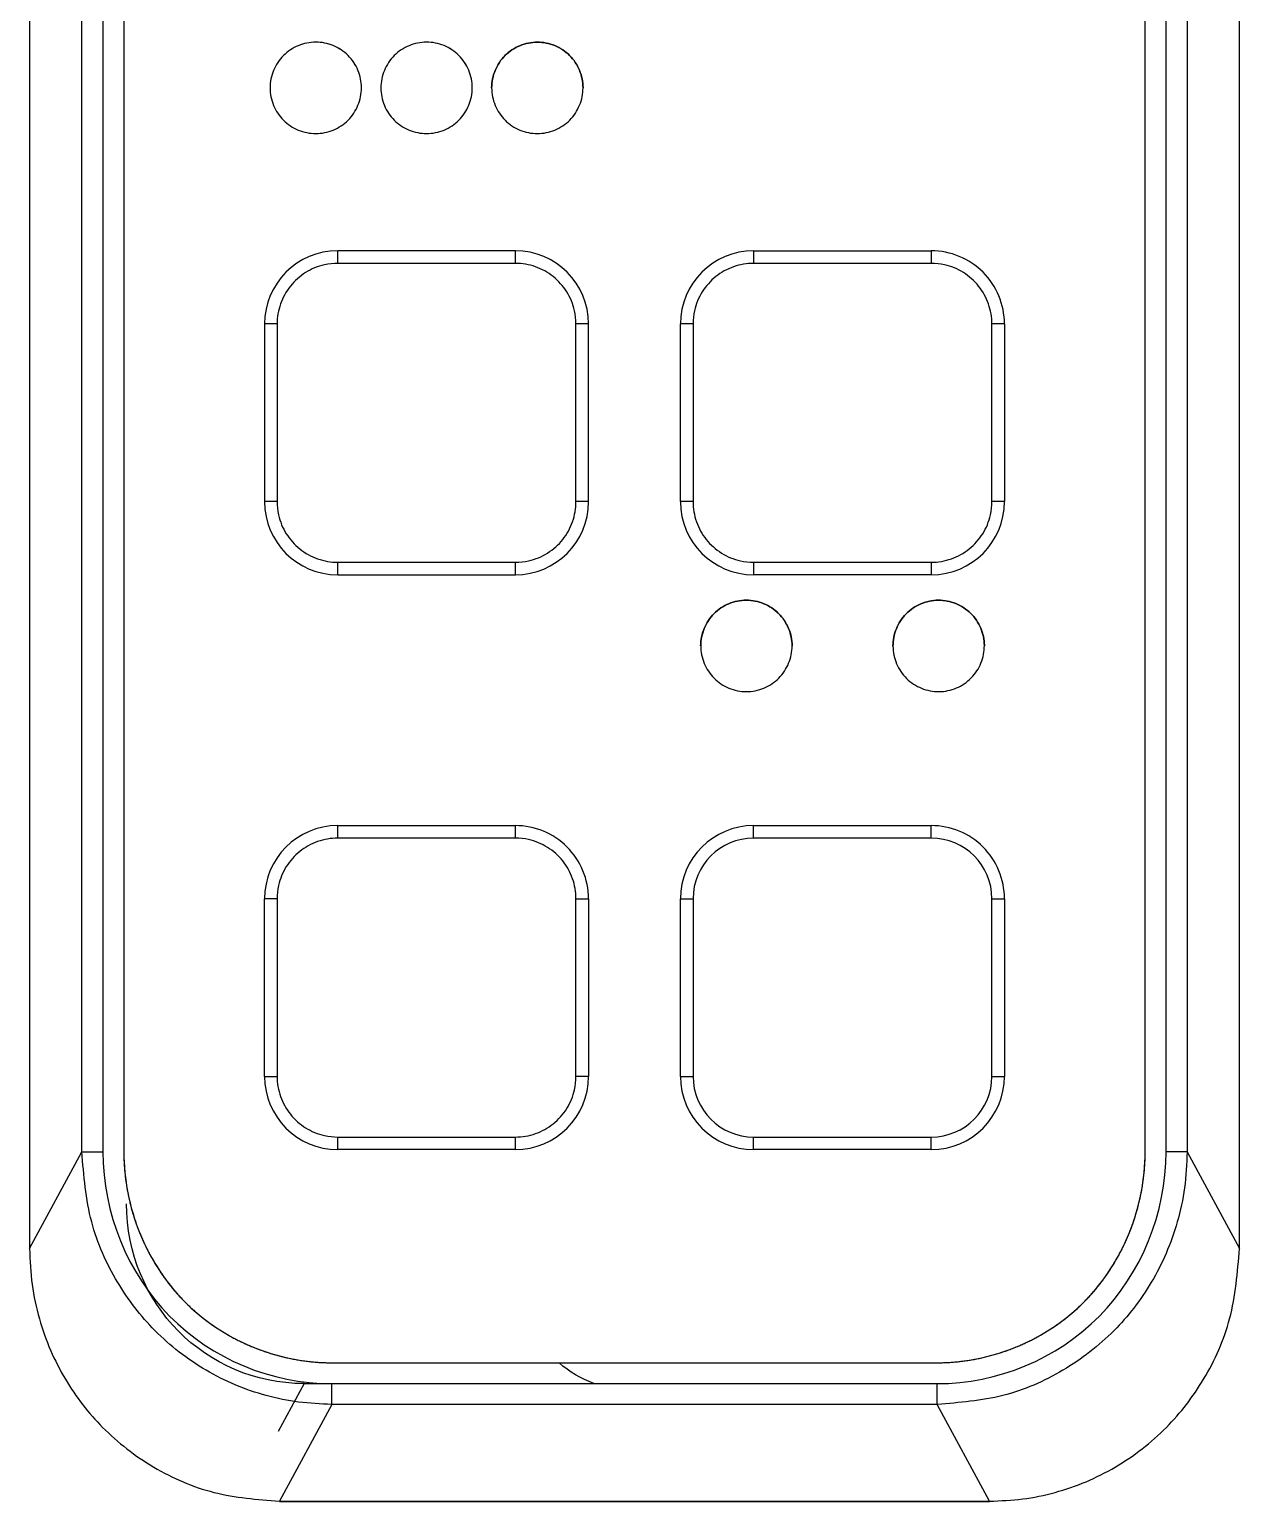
# Model space of a CAD drawing. Header units: millimetres. Extents: x 28 to 2425, y 8 to 1657.
# Drawn here: x 997.4 to 1055.3, y 1046.5 to 1117 of the extents above; entities that cross this region are included whole.
import ezdxf

# ---------------------------------------------------------------- set-up
doc = ezdxf.new("R2010")
doc.units = ezdxf.units.MM
doc.layers.add('1LINE', color=7, linetype='CONTINUOUS')

msp = doc.modelspace()

# ---------------------------------------------------------------- linework, layer by layer
at = {"layer": '1LINE', "linetype": 'Continuous'}
for p, q in [((997.426, 1248.493), (997.426, 1058.62)), ((997.432, 1248.493), (997.432, 1058.62)), ((999.936, 1063.251), (999.936, 1238.788)), ((1000.94, 1238.788), (1000.94, 1063.251)), ((1051.808, 1063.251), (1051.807, 1238.788)), ((1052.812, 1238.788), (1052.812, 1063.251)), ((1001.94, 1226.659), (1001.94, 1063.251)), ((1001.94, 1226.659), (1001.94, 1063.251)), ((1050.808, 1063.251), (1050.807, 1226.659)), ((1050.808, 1063.251), (1050.807, 1226.659)), ((1055.316, 1058.62), (1055.316, 1201.83)), ((1055.322, 1058.62), (1055.321, 1201.83)), ((1012.174, 1105.759), (1012.174, 1106.359)), ((1020.674, 1106.359), (1012.174, 1106.359)), ((1020.674, 1105.759), (1020.674, 1106.359)), ((1032.074, 1106.359), (1032.074, 1105.759)), ((1032.074, 1106.359), (1040.574, 1106.359)), ((1040.574, 1106.359), (1040.574, 1105.759)), ((1020.674, 1105.759), (1012.174, 1105.759)), ((1040.574, 1105.759), (1032.074, 1105.759)), ((1008.674, 1102.859), (1008.674, 1094.359)), ((1009.274, 1102.859), (1008.674, 1102.859)), ((1009.274, 1102.859), (1009.274, 1094.359)), ((1023.574, 1094.359), (1023.574, 1102.859)), ((1024.174, 1102.859), (1023.574, 1102.859)), ((1024.174, 1094.359), (1024.174, 1102.859)), ((1028.574, 1094.359), (1028.574, 1102.859)), ((1029.174, 1102.859), (1028.574, 1102.859)), ((1029.174, 1102.859), (1029.174, 1094.359)), ((1043.474, 1094.359), (1043.474, 1102.859)), ((1044.074, 1102.859), (1043.474, 1102.859)), ((1044.074, 1102.859), (1044.074, 1094.359)), ((1009.274, 1094.359), (1008.674, 1094.359)), ((1024.174, 1094.359), (1023.574, 1094.359)), ((1029.174, 1094.359), (1028.574, 1094.359)), ((1044.074, 1094.359), (1043.474, 1094.359)), ((1012.174, 1090.859), (1012.174, 1091.459)), ((1012.174, 1091.459), (1020.674, 1091.459)), ((1020.674, 1090.859), (1020.674, 1091.459)), ((1032.074, 1091.459), (1032.074, 1090.859)), ((1032.074, 1091.459), (1040.574, 1091.459)), ((1040.574, 1091.459), (1040.574, 1090.859)), ((1012.174, 1090.859), (1020.674, 1090.859)), ((1040.574, 1090.859), (1032.074, 1090.859)), ((1012.174, 1078.259), (1012.174, 1078.859)), ((1012.174, 1078.859), (1020.674, 1078.859)), ((1020.674, 1078.259), (1020.674, 1078.859)), ((1032.074, 1078.259), (1032.074, 1078.859)), ((1032.074, 1078.859), (1040.574, 1078.859)), ((1040.574, 1078.259), (1040.574, 1078.859)), ((1020.674, 1078.259), (1012.174, 1078.259)), ((1040.574, 1078.259), (1032.074, 1078.259)), ((1008.674, 1066.859), (1008.674, 1075.359)), ((1009.274, 1075.359), (1008.674, 1075.359)), ((1009.274, 1075.359), (1009.274, 1066.859)), ((1023.574, 1075.359), (1024.174, 1075.359)), ((1023.574, 1066.859), (1023.574, 1075.359)), ((1024.174, 1075.359), (1024.174, 1066.859)), ((1028.574, 1075.359), (1029.174, 1075.359)), ((1028.574, 1066.859), (1028.574, 1075.359)), ((1029.174, 1075.359), (1029.174, 1066.859)), ((1043.474, 1066.859), (1043.474, 1075.359)), ((1043.474, 1075.359), (1044.074, 1075.359)), ((1044.074, 1075.359), (1044.074, 1066.859)), ((1008.674, 1066.859), (1009.274, 1066.859)), ((1024.174, 1066.859), (1023.574, 1066.859)), ((1028.574, 1066.859), (1029.174, 1066.859)), ((1043.474, 1066.859), (1044.074, 1066.859)), ((1012.174, 1063.359), (1012.174, 1063.959)), ((1012.174, 1063.959), (1020.674, 1063.959)), ((1020.674, 1063.359), (1020.674, 1063.959)), ((1032.074, 1063.959), (1040.574, 1063.959)), ((1032.074, 1063.359), (1032.074, 1063.959)), ((1040.574, 1063.359), (1040.574, 1063.959)), ((997.432, 1058.62), (999.936, 1063.251)), ((999.936, 1063.251), (1000.94, 1063.251)), ((1020.674, 1063.359), (1012.174, 1063.359)), ((1040.574, 1063.359), (1032.074, 1063.359)), ((1052.812, 1063.251), (1051.808, 1063.251)), ((1052.812, 1063.251), (1055.316, 1058.62)), ((997.426, 1058.62), (997.432, 1058.62)), ((1055.316, 1058.62), (1055.322, 1058.62)), ((1011.889, 1053.159), (1040.859, 1053.159)), ((1011.889, 1053.159), (1040.859, 1053.159)), ((1010.569, 1052.163), (1009.333, 1049.877)), ((1011.889, 1051.167), (1011.889, 1052.159)), ((1011.889, 1052.159), (1040.859, 1052.159)), ((1040.859, 1051.167), (1040.859, 1052.159)), ((1011.889, 1051.167), (1009.385, 1046.536)), ((1040.859, 1051.167), (1011.889, 1051.167)), ((1043.363, 1046.536), (1040.859, 1051.167)), ((1009.385, 1046.518), (1009.385, 1046.536)), ((1009.385, 1046.536), (1043.363, 1046.536)), ((1009.385, 1046.518), (1043.363, 1046.518)), ((1043.363, 1046.518), (1043.363, 1046.536))]:
    msp.add_line(p, q, dxfattribs=at)
for centre, radius, start, end in [((1012.174, 1102.859), 3.5, 89.99964, 179.99964), ((1020.674, 1102.859), 3.5, 359.99964, 89.99964), ((1032.074, 1102.859), 3.5, 89.99964, 179.99964), ((1040.574, 1102.859), 3.5, 359.99964, 89.9999), ((1012.174, 1094.359), 3.5, 179.99964, 269.99964), ((1020.674, 1094.359), 3.5, 269.99964, 359.99964), ((1032.074, 1094.359), 3.5, 179.99964, 269.99964), ((1040.574, 1094.359), 3.5, 269.99964, 359.99964), ((1012.174, 1075.359), 3.5, 89.99964, 179.99964), ((1020.674, 1075.359), 3.5, 359.99964, 89.9999), ((1032.074, 1075.359), 3.5, 89.99964, 179.99964), ((1040.574, 1075.359), 3.5, 359.99964, 89.9999), ((1032.074, 1075.359), 2.9, 89.99964, 179.99964), ((1040.574, 1075.359), 2.9, 359.99964, 89.99964), ((1012.174, 1066.859), 3.5, 179.99964, 269.99964), ((1020.674, 1066.859), 3.5, 269.99964, 359.99964), ((1032.074, 1066.859), 3.5, 179.99964, 269.99964), ((1032.074, 1066.859), 2.9, 179.99964, 269.99964), ((1040.574, 1066.859), 3.5, 269.99964, 359.99964), ((1040.574, 1066.859), 2.9, 269.99964, 359.99964)]:
    msp.add_arc(centre, radius, start, end, dxfattribs=at)
at = {"layer": '1LINE', "linetype": 'Continuous', "extrusion": (0, 0, -1)}
for centre, major_axis, ratio, start_param, end_param in [((1010.742, 1060.944), (4.199, 7.765), 0.976444, 2.655814, 4.206665), ((1026.373, 1057.309), (0, 5.5), 1, 3.502156, 3.857308)]:
    msp.add_ellipse(centre, major_axis=major_axis, ratio=ratio, start_param=start_param, end_param=end_param, dxfattribs=at)
at = {"layer": '1LINE', "linetype": 'Continuous'}
for points, degree, knots in [([(1011.126, 1111.97), (1010.983, 1111.97), (1010.697, 1111.999), (1010.285, 1112.125), (1009.904, 1112.328), (1009.57, 1112.599), (1009.298, 1112.934), (1009.095, 1113.314), (1008.969, 1113.726), (1008.925, 1114.155), (1008.968, 1114.584), (1009.095, 1114.997), (1009.296, 1115.377), (1009.568, 1115.712), (1009.903, 1115.984), (1010.283, 1116.187), (1010.696, 1116.313), (1011.124, 1116.358), (1011.553, 1116.314), (1011.965, 1116.188), (1012.346, 1115.986), (1012.681, 1115.715), (1012.953, 1115.381), (1013.156, 1115), (1013.283, 1114.588), (1013.327, 1114.159), (1013.284, 1113.73), (1013.158, 1113.318), (1012.956, 1112.936), (1012.684, 1112.602), (1012.35, 1112.329), (1011.97, 1112.127), (1011.557, 1111.999), (1011.27, 1111.97), (1011.126, 1111.97)], 3, [0, 0, 0, 0, 0.031222, 0.062532, 0.093691, 0.125016, 0.156147, 0.187448, 0.218728, 0.249874, 0.281187, 0.312363, 0.343679, 0.374866, 0.406124, 0.437429, 0.468602, 0.499932, 0.53106, 0.56237, 0.593642, 0.624802, 0.65611, 0.687288, 0.718611, 0.749784, 0.781059, 0.81236, 0.84354, 0.874874, 0.906, 0.937318, 0.96858, 1, 1, 1, 1]), ([(1013.313, 1114.159), (1013.312, 1114.303), (1013.298, 1114.445), (1013.241, 1114.724), (1013.198, 1114.863), (1013.088, 1115.127), (1013.021, 1115.253), (1012.863, 1115.492), (1012.771, 1115.604), (1012.469, 1115.906), (1012.224, 1116.067), (1011.829, 1116.23), (1011.69, 1116.272), (1011.409, 1116.329), (1011.268, 1116.343), (1010.982, 1116.343), (1010.838, 1116.328), (1010.558, 1116.271), (1010.422, 1116.229), (1010.157, 1116.119), (1010.029, 1116.051), (1009.792, 1115.894), (1009.68, 1115.803), (1009.477, 1115.599), (1009.387, 1115.489), (1009.23, 1115.251), (1009.162, 1115.123), (1009.052, 1114.858), (1009.011, 1114.722), (1008.954, 1114.442), (1008.939, 1114.297), (1008.939, 1114.155)], 3, [0, 0, 0, 0, 0.0625, 0.0625, 0.125, 0.125, 0.1875, 0.1875, 0.25, 0.25, 0.375, 0.375, 0.4375, 0.4375, 0.5, 0.5, 0.5625, 0.5625, 0.625, 0.625, 0.6875, 0.6875, 0.75, 0.75, 0.8125, 0.8125, 0.875, 0.875, 0.9375, 0.9375, 1, 1, 1, 1]), ([(1018.613, 1114.159), (1018.612, 1114.303), (1018.598, 1114.445), (1018.541, 1114.724), (1018.498, 1114.863), (1018.388, 1115.127), (1018.321, 1115.253), (1018.163, 1115.492), (1018.071, 1115.604), (1017.769, 1115.906), (1017.524, 1116.067), (1017.129, 1116.23), (1016.99, 1116.272), (1016.709, 1116.329), (1016.568, 1116.343), (1016.282, 1116.343), (1016.138, 1116.328), (1015.858, 1116.271), (1015.722, 1116.229), (1015.457, 1116.119), (1015.329, 1116.051), (1015.092, 1115.894), (1014.98, 1115.803), (1014.777, 1115.599), (1014.687, 1115.489), (1014.53, 1115.251), (1014.462, 1115.123), (1014.352, 1114.858), (1014.311, 1114.722), (1014.254, 1114.442), (1014.239, 1114.297), (1014.239, 1114.155)], 3, [0, 0, 0, 0, 0.0625, 0.0625, 0.125, 0.125, 0.1875, 0.1875, 0.25, 0.25, 0.375, 0.375, 0.4375, 0.4375, 0.5, 0.5, 0.5625, 0.5625, 0.625, 0.625, 0.6875, 0.6875, 0.75, 0.75, 0.8125, 0.8125, 0.875, 0.875, 0.9375, 0.9375, 1, 1, 1, 1]), ([(1016.426, 1111.97), (1016.283, 1111.97), (1015.997, 1111.999), (1015.585, 1112.125), (1015.204, 1112.328), (1014.87, 1112.599), (1014.598, 1112.934), (1014.395, 1113.314), (1014.269, 1113.726), (1014.225, 1114.155), (1014.268, 1114.584), (1014.395, 1114.997), (1014.596, 1115.377), (1014.868, 1115.712), (1015.203, 1115.984), (1015.583, 1116.187), (1015.996, 1116.313), (1016.424, 1116.358), (1016.853, 1116.314), (1017.265, 1116.188), (1017.646, 1115.986), (1017.981, 1115.715), (1018.253, 1115.381), (1018.456, 1115), (1018.583, 1114.588), (1018.627, 1114.159), (1018.584, 1113.73), (1018.458, 1113.318), (1018.256, 1112.936), (1017.984, 1112.602), (1017.65, 1112.329), (1017.27, 1112.127), (1016.857, 1111.999), (1016.57, 1111.97), (1016.426, 1111.97)], 3, [0, 0, 0, 0, 0.031222, 0.062532, 0.093691, 0.125016, 0.156147, 0.187448, 0.218728, 0.249874, 0.281187, 0.312363, 0.343679, 0.374866, 0.406124, 0.437429, 0.468602, 0.499932, 0.53106, 0.56237, 0.593642, 0.624802, 0.65611, 0.687288, 0.718611, 0.749784, 0.781059, 0.81236, 0.84354, 0.874874, 0.906, 0.937318, 0.96858, 1, 1, 1, 1]), ([(1019.539, 1114.155), (1019.539, 1114.297), (1019.554, 1114.442), (1019.611, 1114.722), (1019.652, 1114.858), (1019.762, 1115.123), (1019.83, 1115.251), (1019.987, 1115.489), (1020.077, 1115.599), (1020.28, 1115.803), (1020.392, 1115.894), (1020.629, 1116.051), (1020.757, 1116.119), (1021.022, 1116.229), (1021.158, 1116.271), (1021.438, 1116.328), (1021.582, 1116.343), (1021.868, 1116.343), (1022.009, 1116.329), (1022.29, 1116.272), (1022.429, 1116.23), (1022.824, 1116.067), (1023.069, 1115.906), (1023.371, 1115.604), (1023.463, 1115.492), (1023.621, 1115.253), (1023.688, 1115.127), (1023.798, 1114.863), (1023.841, 1114.724), (1023.898, 1114.445), (1023.912, 1114.303), (1023.913, 1114.159)], 3, [0, 0, 0, 0, 0.0625, 0.0625, 0.125, 0.125, 0.1875, 0.1875, 0.25, 0.25, 0.3125, 0.3125, 0.375, 0.375, 0.4375, 0.4375, 0.5, 0.5, 0.5625, 0.5625, 0.625, 0.625, 0.75, 0.75, 0.8125, 0.8125, 0.875, 0.875, 0.9375, 0.9375, 1, 1, 1, 1]), ([(1021.726, 1111.97), (1021.583, 1111.97), (1021.297, 1111.999), (1020.885, 1112.125), (1020.504, 1112.328), (1020.17, 1112.599), (1019.898, 1112.934), (1019.695, 1113.314), (1019.569, 1113.726), (1019.525, 1114.155), (1019.568, 1114.584), (1019.695, 1114.997), (1019.896, 1115.377), (1020.168, 1115.712), (1020.503, 1115.984), (1020.883, 1116.187), (1021.296, 1116.313), (1021.724, 1116.358), (1022.153, 1116.314), (1022.565, 1116.188), (1022.946, 1115.986), (1023.281, 1115.715), (1023.553, 1115.381), (1023.756, 1115), (1023.883, 1114.588), (1023.927, 1114.159), (1023.884, 1113.73), (1023.758, 1113.318), (1023.556, 1112.936), (1023.284, 1112.602), (1022.95, 1112.329), (1022.57, 1112.127), (1022.157, 1111.999), (1021.87, 1111.97), (1021.726, 1111.97)], 3, [0, 0, 0, 0, 0.031222, 0.062532, 0.093691, 0.125016, 0.156147, 0.187448, 0.218728, 0.249874, 0.281187, 0.312363, 0.343679, 0.374866, 0.406124, 0.437429, 0.468602, 0.499932, 0.53106, 0.56237, 0.593642, 0.624802, 0.65611, 0.687288, 0.718611, 0.749784, 0.781059, 0.81236, 0.84354, 0.874874, 0.906, 0.937318, 0.96858, 1, 1, 1, 1]), ([(1012.174, 1105.759), (1011.961, 1105.759), (1011.746, 1105.735), (1011.221, 1105.617), (1010.912, 1105.49), (1010.362, 1105.146), (1010.113, 1104.924), (1009.707, 1104.417), (1009.545, 1104.125), (1009.33, 1103.513), (1009.274, 1103.184), (1009.274, 1102.859)], 3, [0, 0, 0, 0, 0.140238, 0.140238, 0.355178, 0.355178, 0.570119, 0.570119, 0.785059, 0.785059, 1, 1, 1, 1]), ([(1023.574, 1102.859), (1023.574, 1103.072), (1023.55, 1103.287), (1023.432, 1103.812), (1023.305, 1104.121), (1022.961, 1104.671), (1022.739, 1104.921), (1022.232, 1105.326), (1021.94, 1105.488), (1021.328, 1105.703), (1020.999, 1105.759), (1020.674, 1105.759)], 3, [0, 0, 0, 0, 0.140238, 0.140238, 0.355178, 0.355178, 0.570119, 0.570119, 0.785059, 0.785059, 1, 1, 1, 1]), ([(1032.074, 1105.759), (1031.75, 1105.759), (1031.421, 1105.703), (1030.808, 1105.488), (1030.516, 1105.326), (1030.009, 1104.921), (1029.787, 1104.672), (1029.443, 1104.121), (1029.316, 1103.812), (1029.198, 1103.287), (1029.174, 1103.073), (1029.174, 1102.859)], 3, [0, 0, 0, 0, 0.214941, 0.214941, 0.429881, 0.429881, 0.644822, 0.644822, 0.859762, 0.859762, 1, 1, 1, 1]), ([(1043.474, 1102.859), (1043.474, 1103.184), (1043.418, 1103.513), (1043.203, 1104.125), (1043.042, 1104.417), (1042.636, 1104.924), (1042.387, 1105.146), (1041.836, 1105.49), (1041.528, 1105.617), (1041.003, 1105.735), (1040.788, 1105.759), (1040.574, 1105.759)], 3, [0, 0, 0, 0, 0.214941, 0.214941, 0.429881, 0.429881, 0.644822, 0.644822, 0.859762, 0.859762, 1, 1, 1, 1]), ([(1009.274, 1094.359), (1009.274, 1094.145), (1009.298, 1093.931), (1009.416, 1093.406), (1009.543, 1093.097), (1009.887, 1092.547), (1010.109, 1092.297), (1010.616, 1091.892), (1010.908, 1091.73), (1011.521, 1091.515), (1011.85, 1091.459), (1012.174, 1091.459)], 3, [0, 0, 0, 0, 0.140238, 0.140238, 0.355178, 0.355178, 0.570119, 0.570119, 0.785059, 0.785059, 1, 1, 1, 1]), ([(1020.674, 1091.459), (1020.888, 1091.459), (1021.103, 1091.483), (1021.627, 1091.601), (1021.936, 1091.728), (1022.487, 1092.072), (1022.736, 1092.294), (1023.141, 1092.801), (1023.303, 1093.093), (1023.518, 1093.705), (1023.574, 1094.034), (1023.574, 1094.359)], 3, [0, 0, 0, 0, 0.140238, 0.140238, 0.355178, 0.355178, 0.570119, 0.570119, 0.785059, 0.785059, 1, 1, 1, 1]), ([(1029.174, 1094.359), (1029.174, 1094.035), (1029.23, 1093.705), (1029.445, 1093.093), (1029.607, 1092.801), (1030.012, 1092.294), (1030.262, 1092.072), (1030.812, 1091.728), (1031.121, 1091.601), (1031.646, 1091.483), (1031.861, 1091.459), (1032.074, 1091.459)], 3, [0, 0, 0, 0, 0.214941, 0.214941, 0.429881, 0.429881, 0.644822, 0.644822, 0.859762, 0.859762, 1, 1, 1, 1]), ([(1040.574, 1091.459), (1040.899, 1091.459), (1041.228, 1091.515), (1041.84, 1091.73), (1042.132, 1091.892), (1042.639, 1092.297), (1042.861, 1092.547), (1043.205, 1093.097), (1043.332, 1093.406), (1043.45, 1093.931), (1043.474, 1094.145), (1043.474, 1094.359)], 3, [0, 0, 0, 0, 0.214941, 0.214941, 0.429881, 0.429881, 0.644822, 0.644822, 0.859762, 0.859762, 1, 1, 1, 1]), ([(1029.539, 1087.455), (1029.539, 1087.597), (1029.554, 1087.742), (1029.611, 1088.022), (1029.652, 1088.159), (1029.762, 1088.423), (1029.83, 1088.551), (1029.987, 1088.789), (1030.077, 1088.9), (1030.28, 1089.104), (1030.392, 1089.194), (1030.629, 1089.352), (1030.757, 1089.42), (1031.022, 1089.53), (1031.158, 1089.571), (1031.438, 1089.628), (1031.583, 1089.643), (1031.868, 1089.643), (1032.009, 1089.629), (1032.29, 1089.572), (1032.429, 1089.53), (1032.824, 1089.367), (1033.069, 1089.206), (1033.371, 1088.904), (1033.463, 1088.792), (1033.621, 1088.553), (1033.688, 1088.427), (1033.798, 1088.163), (1033.841, 1088.024), (1033.898, 1087.745), (1033.913, 1087.604), (1033.913, 1087.46)], 3, [0, 0, 0, 0, 0.0625, 0.0625, 0.125, 0.125, 0.1875, 0.1875, 0.25, 0.25, 0.3125, 0.3125, 0.375, 0.375, 0.4375, 0.4375, 0.5, 0.5, 0.5625, 0.5625, 0.625, 0.625, 0.75, 0.75, 0.8125, 0.8125, 0.875, 0.875, 0.9375, 0.9375, 1, 1, 1, 1]), ([(1031.726, 1085.27), (1031.583, 1085.27), (1031.297, 1085.299), (1030.885, 1085.426), (1030.504, 1085.628), (1030.17, 1085.9), (1029.898, 1086.234), (1029.696, 1086.615), (1029.569, 1087.027), (1029.525, 1087.456), (1029.569, 1087.884), (1029.695, 1088.297), (1029.896, 1088.677), (1030.168, 1089.012), (1030.503, 1089.285), (1030.883, 1089.487), (1031.296, 1089.614), (1031.724, 1089.658), (1032.153, 1089.614), (1032.566, 1089.488), (1032.946, 1089.287), (1033.281, 1089.015), (1033.554, 1088.681), (1033.756, 1088.3), (1033.883, 1087.888), (1033.928, 1087.459), (1033.884, 1087.03), (1033.758, 1086.618), (1033.556, 1086.237), (1033.285, 1085.902), (1032.95, 1085.629), (1032.57, 1085.427), (1032.157, 1085.3), (1031.87, 1085.27), (1031.726, 1085.27)], 3, [0, 0, 0, 0, 0.031222, 0.062532, 0.093691, 0.125016, 0.156147, 0.187448, 0.218728, 0.249874, 0.281187, 0.312363, 0.343679, 0.374866, 0.406124, 0.437429, 0.468602, 0.499932, 0.53106, 0.56237, 0.593642, 0.624802, 0.65611, 0.687288, 0.718611, 0.749784, 0.781059, 0.81236, 0.84354, 0.874874, 0.906, 0.937318, 0.96858, 1, 1, 1, 1]), ([(1040.697, 1089.631), (1040.98, 1089.661), (1041.419, 1089.619), (1041.949, 1089.403), (1042.429, 1089.091), (1042.803, 1088.638), (1043.025, 1088.11), (1043.145, 1087.55), (1043.089, 1086.965), (1042.873, 1086.435), (1042.561, 1085.954), (1042.108, 1085.58), (1041.58, 1085.358), (1041.02, 1085.238), (1040.435, 1085.294), (1039.905, 1085.51), (1039.425, 1085.821), (1039.05, 1086.274), (1038.828, 1086.802), (1038.708, 1087.362), (1038.763, 1087.947), (1038.979, 1088.477), (1039.29, 1088.958), (1039.744, 1089.333), (1040.272, 1089.555), (1040.553, 1089.616), (1040.697, 1089.631)], 3, [0, 0, 0, 0, 0.062359, 0.093602, 0.124997, 0.187269, 0.218641, 0.249881, 0.312208, 0.34361, 0.374917, 0.43726, 0.468519, 0.499921, 0.562196, 0.593559, 0.62481, 0.687138, 0.718547, 0.749842, 0.812197, 0.843463, 0.87487, 0.937149, 0.968504, 1, 1, 1, 1]), ([(1038.74, 1087.447), (1038.739, 1087.516), (1038.742, 1087.585), (1038.762, 1087.795), (1038.789, 1087.937), (1038.871, 1088.212), (1038.925, 1088.344), (1039.057, 1088.597), (1039.136, 1088.719), (1039.315, 1088.942), (1039.414, 1089.043), (1039.635, 1089.226), (1039.755, 1089.307), (1040.131, 1089.511), (1040.41, 1089.6), (1040.697, 1089.631)], 3, [0, 0, 0, 0, 0.064484, 0.064484, 0.198129, 0.198129, 0.331774, 0.331774, 0.465419, 0.465419, 0.599064, 0.599064, 0.73271, 0.73271, 1, 1, 1, 1]), ([(1040.697, 1089.631), (1040.84, 1089.646), (1040.983, 1089.647), (1041.266, 1089.621), (1041.409, 1089.593), (1041.683, 1089.511), (1041.815, 1089.457), (1042.068, 1089.325), (1042.19, 1089.245), (1042.412, 1089.067), (1042.514, 1088.967), (1042.697, 1088.746), (1042.777, 1088.626), (1042.981, 1088.25), (1043.069, 1087.971), (1043.108, 1087.614), (1043.112, 1087.54), (1043.113, 1087.465)], 3, [0, 0, 0, 0, 0.117392, 0.117392, 0.234783, 0.234783, 0.352175, 0.352175, 0.469566, 0.469566, 0.586958, 0.586958, 0.704349, 0.704349, 0.939133, 0.939133, 1, 1, 1, 1]), ([(1012.174, 1078.259), (1011.85, 1078.259), (1011.52, 1078.203), (1010.908, 1077.988), (1010.616, 1077.826), (1010.109, 1077.421), (1009.887, 1077.171), (1009.543, 1076.621), (1009.416, 1076.312), (1009.298, 1075.787), (1009.274, 1075.573), (1009.274, 1075.359)], 3, [0, 0, 0, 0, 0.214941, 0.214941, 0.429881, 0.429881, 0.644822, 0.644822, 0.859762, 0.859762, 1, 1, 1, 1]), ([(1023.574, 1075.359), (1023.574, 1075.683), (1023.518, 1076.013), (1023.303, 1076.625), (1023.141, 1076.917), (1022.736, 1077.424), (1022.487, 1077.646), (1021.936, 1077.99), (1021.627, 1078.117), (1021.102, 1078.235), (1020.888, 1078.259), (1020.674, 1078.259)], 3, [0, 0, 0, 0, 0.214941, 0.214941, 0.429881, 0.429881, 0.644822, 0.644822, 0.859762, 0.859762, 1, 1, 1, 1]), ([(1009.274, 1066.859), (1009.274, 1066.534), (1009.33, 1066.205), (1009.545, 1065.593), (1009.707, 1065.301), (1010.112, 1064.794), (1010.362, 1064.572), (1010.912, 1064.228), (1011.221, 1064.101), (1011.746, 1063.983), (1011.961, 1063.959), (1012.174, 1063.959)], 3, [0, 0, 0, 0, 0.214941, 0.214941, 0.429881, 0.429881, 0.644822, 0.644822, 0.859762, 0.859762, 1, 1, 1, 1]), ([(1020.674, 1063.959), (1020.999, 1063.959), (1021.328, 1064.015), (1021.94, 1064.23), (1022.232, 1064.392), (1022.739, 1064.797), (1022.961, 1065.046), (1023.305, 1065.597), (1023.432, 1065.906), (1023.55, 1066.431), (1023.574, 1066.645), (1023.574, 1066.859)], 3, [0, 0, 0, 0, 0.214941, 0.214941, 0.429881, 0.429881, 0.644822, 0.644822, 0.859762, 0.859762, 1, 1, 1, 1]), ([(1011.889, 1051.167), (1011.359, 1051.189), (1010.304, 1051.231), (1008.753, 1051.557), (1007.265, 1052.067), (1005.863, 1052.769), (1004.571, 1053.644), (1003.065, 1054.978), (1001.509, 1057.008), (1000.204, 1059.933), (1000.027, 1062.118), (999.936, 1063.251)], 3, [0, 0, 0, 0, 0.084191, 0.167887, 0.251139, 0.334002, 0.416528, 0.498772, 0.653295, 0.820291, 1, 1, 1, 1]), ([(1000.94, 1063.251), (1000.941, 1060.316), (1002.107, 1057.448), (1006.16, 1053.341), (1008.991, 1052.159), (1011.889, 1052.159)], 3, [0, 0, 0, 0, 0.5, 0.5, 1, 1, 1, 1]), ([(1001.94, 1063.251), (1001.94, 1062.274), (1002.131, 1061.297), (1002.32, 1060.325), (1003.053, 1058.49), (1003.583, 1057.667), (1004.124, 1056.826), (1004.809, 1056.126), (1005.491, 1055.43), (1006.313, 1054.875), (1007.13, 1054.323), (1008.046, 1053.94), (1008.956, 1053.559), (1009.924, 1053.361), (1010.907, 1053.159), (1011.889, 1053.159)], 2, [0, 0, 0, 0.125, 0.125, 0.25, 0.375, 0.375, 0.5, 0.5, 0.625, 0.625, 0.75, 0.75, 0.875, 0.875, 1, 1, 1]), ([(1001.94, 1063.251), (1001.94, 1061.942), (1002.46, 1059.296), (1004.624, 1055.926), (1007.952, 1053.7), (1010.585, 1053.159), (1011.889, 1053.159)], 3, [0, 0, 0, 0, 0.249997, 0.499998, 0.749999, 1, 1, 1, 1]), ([(1040.859, 1053.159), (1041.835, 1053.159), (1042.812, 1053.358), (1043.781, 1053.556), (1045.604, 1054.317), (1046.419, 1054.864), (1047.247, 1055.421), (1047.934, 1056.121), (1048.616, 1056.817), (1049.156, 1057.652), (1049.689, 1058.477), (1050.058, 1059.4), (1050.425, 1060.316), (1050.616, 1061.288), (1050.807, 1062.27), (1050.808, 1063.251)], 2, [0, 0, 0, 0.125, 0.125, 0.25, 0.375, 0.375, 0.5, 0.5, 0.625, 0.625, 0.75, 0.75, 0.875, 0.875, 1, 1, 1]), ([(1040.859, 1052.159), (1043.756, 1052.159), (1046.587, 1053.341), (1050.641, 1057.448), (1051.807, 1060.315), (1051.808, 1063.251)], 3, [0, 0, 0, 0, 0.5, 0.5, 1, 1, 1, 1]), ([(1040.859, 1053.159), (1042.163, 1053.159), (1044.796, 1053.7), (1048.124, 1055.926), (1050.287, 1059.296), (1050.807, 1061.942), (1050.808, 1063.251)], 3, [0, 0, 0, 0, 0.250001, 0.500002, 0.750003, 1, 1, 1, 1]), ([(1052.812, 1063.251), (1052.788, 1062.675), (1052.741, 1061.543), (1052.381, 1059.908), (1051.843, 1058.39), (1051.137, 1057.008), (1050.296, 1055.774), (1048.972, 1054.261), (1046.933, 1052.687), (1044.017, 1051.415), (1041.916, 1051.25), (1040.859, 1051.167)], 3, [0, 0, 0, 0, 0.091596, 0.180002, 0.265244, 0.347352, 0.426358, 0.502299, 0.666568, 0.832325, 1, 1, 1, 1]), ([(997.432, 1058.62), (997.456, 1058.044), (997.503, 1056.912), (997.862, 1055.277), (998.4, 1053.759), (999.107, 1052.377), (999.947, 1051.143), (1001.272, 1049.629), (1003.312, 1048.055), (1006.228, 1046.783), (1008.329, 1046.619), (1009.385, 1046.536)], 3, [0, 0, 0, 0, 0.091588, 0.179989, 0.26523, 0.34734, 0.426352, 0.502303, 0.666643, 0.832399, 1, 1, 1, 1]), ([(1043.363, 1046.536), (1043.893, 1046.557), (1044.949, 1046.599), (1046.5, 1046.926), (1047.988, 1047.436), (1049.389, 1048.138), (1050.681, 1049.013), (1052.187, 1050.347), (1053.744, 1052.377), (1055.048, 1055.303), (1055.225, 1057.488), (1055.316, 1058.62)], 3, [0, 0, 0, 0, 0.084213, 0.167921, 0.251177, 0.334034, 0.416547, 0.498769, 0.653355, 0.820352, 1, 1, 1, 1])]:
    msp.add_open_spline(points, degree=degree, knots=knots, dxfattribs=at)
msp.add_open_spline([(1010.569, 1052.163), (1015.191, 1052.163), (1019.812, 1052.163), (1024.433, 1052.163)], degree=3, dxfattribs=at)

doc.saveas('drawing.dxf')
